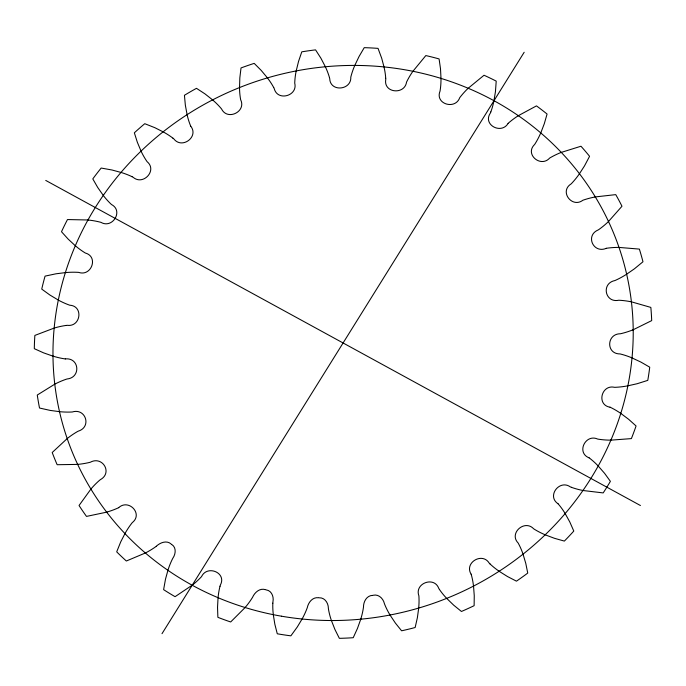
<?xml version="1.0" encoding="UTF-8"?>
<svg xmlns="http://www.w3.org/2000/svg" width="686" height="686" viewBox="0 0 686 686"><rect width="100%" height="100%" fill="white"/><g stroke="black" fill="none" stroke-linecap="round" stroke-linejoin="round"><path stroke-width="1.03" d="M418.734 607.796L417.38 617.717L415.15 627.519A310.835 293.368 -20 0 1 401.602 630.803L395.368 623.051L389.862 614.793M218.062 597.437L217.531 607.393L217.882 617.331A310.835 293.368 -20 0 0 230.668 621.97L245.322 607.333M360.862 618.935L357.449 628.462L353.221 637.714A310.835 293.368 -20 0 1 339.364 638.34L334.931 629.491L331.321 620.281A79.945 75.451 -20 0 1 328.517 609.425A31.616 29.841 -20 0 1 328.371 608.199C328.345 603.088 324.812 597.455 319.161 597.789M540.679 133.187L544.298 123.72L547.076 114.03A310.835 293.368 -20 0 0 536.469 105.884L518.067 115.814M162.007 633.684L524.173 52.265M508.12 123.394C501.32 134.782 482.438 124.792 490.327 113.13A31.616 29.841 -20 0 0 490.799 111.955M156.288 546.27C160.138 542.6 166.724 539.976 171.226 544.092M118.704 507.631C128.685 498.482 143.417 513.934 132.269 522.638A31.616 29.841 -20 0 0 131.463 523.641A79.945 75.451 -20 0 0 125.092 533.356L120.753 541.82L116.697 551.853A310.835 293.368 -20 0 0 126.344 561.011L145.638 552.873A79.945 75.451 -20 0 0 156.314 546.305M632.946 329.88L651.7 320.602A310.835 293.368 -20 0 0 650.851 307.414L631.137 301.754M106.956 512.099L86.496 516.412A310.835 293.368 -20 0 1 79.044 505.505L91.075 488.852A79.945 75.451 -20 0 1 99.316 480.492A31.616 29.841 -20 0 1 100.336 479.677C112.933 472.825 102.463 455.555 90.303 462.253A79.945 75.451 -20 0 1 77.947 464.362M595.019 196.951L615.762 194.627A310.835 293.368 -20 0 1 621.988 206.237L608.302 221.707A79.945 75.451 -20 0 1 599.247 229.253A31.616 29.841 -20 0 1 598.149 229.964C585.004 235.504 593.381 253.846 606.244 248.341M372.524 595.362C366.538 595.62 363.409 601.811 363.477 607.179A79.945 75.451 -20 0 1 360.827 618.926M373.124 595.277C378.612 593.879 383.277 598.595 384.409 603.62A31.616 29.841 -20 0 0 384.846 604.778A79.945 75.451 -20 0 0 389.897 614.776M77.947 464.396L57.152 464.714A310.835 293.368 -20 0 1 52.205 452.511L67.4 438.397A79.945 75.451 -20 0 1 77.175 431.726A31.616 29.841 -20 0 1 78.341 431.125C91.873 426.949 85.707 407.758 72.262 411.994A79.945 75.451 -20 0 1 59.802 411.694L50.232 410.417L39.514 408.024A310.835 293.368 -20 0 1 37.267 395.033L55.017 384.023A79.945 75.451 -20 0 1 65.925 379.332A31.616 29.841 -20 0 1 67.177 378.964C81.051 377.54 79.465 357.423 65.299 358.907M610.6 440.172L631.386 438.603A310.835 293.368 -20 0 0 636.068 425.963L628.616 419.275L620.573 413.238M318.553 597.763C312.602 596.88 308.348 602.402 307.285 607.676A79.945 75.451 -20 0 1 302.226 618.763L297.312 626.953L290.873 635.836A310.835 293.368 -20 0 1 277.273 633.787L274.837 624.2L273.26 614.416M88.245 219.992L67.477 219.554A310.835 293.368 -20 0 0 61.5 231.722L68.18 239.122L75.511 245.931M582.654 490.464L603.191 492.917A310.835 293.368 -20 0 0 610.403 481.349L604.563 473.306L598.02 465.803A79.945 75.451 -20 0 0 589.077 457.785M265.593 589.72C259.883 587.713 254.686 592.404 252.551 597.335A79.945 75.451 -20 0 1 245.296 607.307M266.177 589.874C271.802 590.655 273.988 596.957 272.934 601.914A31.616 29.841 -20 0 0 272.856 603.157M53.242 356.24L43.587 352.853L34.3 348.677A310.835 293.368 -20 0 1 34.857 335.42L54.434 327.977A79.945 75.451 -20 0 1 66.019 325.447M544.898 534.72L554.468 538.304L564.355 541.091A310.835 293.368 -20 0 0 573.796 531.067L569.809 522.003L565.032 513.334A79.945 75.451 -20 0 0 558.027 503.704M610.034 407.21C596.211 404.894 601.425 384.22 614.545 387.316A31.616 29.841 -20 0 0 615.848 387.281A79.945 75.451 -20 0 0 627.587 385.875L637.123 383.731L647.781 380.37A310.835 293.368 -20 0 0 649.736 367.182L640.973 362.122L631.763 357.8A79.945 75.451 -20 0 0 620.11 353.933C605.807 354.079 606.544 333.782 620.358 333.765A31.616 29.841 -20 0 0 621.636 333.482A79.945 75.451 -20 0 0 632.929 329.846M45.748 180.427L640.432 505.522M498.885 571.121L507.434 576.506L516.447 581.162A310.835 293.368 -20 0 0 527.74 573.084L525.776 563.378L522.955 553.894A79.945 75.451 -20 0 0 518.17 543.038C508.618 533.314 524.593 519.148 533.631 528.769A31.616 29.841 -20 0 0 534.686 529.455A79.945 75.451 -20 0 0 544.916 534.686M589.051 457.819C576.094 452.691 585.484 433.561 597.617 439.049A31.616 29.841 -20 0 0 598.887 439.272A79.945 75.451 -20 0 0 610.6 440.146M171.697 544.444C176.576 547.445 175.727 554.142 172.838 558.241A31.616 29.841 -20 0 0 172.246 559.373A79.945 75.451 -20 0 0 168.01 570.04L165.506 579.113L163.611 589.643A310.835 293.368 -20 0 0 175.067 596.683L192.397 585.055A79.945 75.451 -20 0 0 201.555 576.617C207.121 564.621 226.989 572.664 220.377 585.038A31.616 29.841 -20 0 0 220.035 586.247M212.823 100.053L204.925 93.845L196.479 88.323A310.835 293.368 -20 0 0 184.431 95.294L185.349 105.181L187.149 114.922A79.945 75.451 -20 0 0 190.734 126.233M557.992 503.73C546.528 496.064 559.502 479.188 570.272 486.854A31.616 29.841 -20 0 0 571.464 487.317M267.617 78.101L261.246 70.452L254.197 63.378A310.835 293.368 -20 0 0 241.018 67.94L239.834 77.87L239.525 87.834A79.945 75.451 -20 0 0 240.632 99.684C246.583 111.638 227.418 120.968 221.595 109.031A31.616 29.841 -20 0 0 220.806 108.062A79.945 75.451 -20 0 0 212.797 100.079M325.498 66.996L320.911 58.216L315.56 49.872A310.835 293.368 -20 0 0 301.789 51.836L298.539 61.414L296.138 71.181A79.945 75.451 -20 0 0 294.723 83.1C298.067 95.886 277.547 101.674 274.246 88.648A31.616 29.841 -20 0 0 273.688 87.542M190.777 126.215C199.094 136.857 181.979 149.437 173.91 138.984A31.616 29.841 -20 0 0 172.932 138.195M471.111 574.191C464.002 562.803 482.172 551.827 489.178 563.069A31.616 29.841 -20 0 0 490.061 563.952M473.512 585.818L474.258 595.722L474.129 605.678A310.835 293.368 -20 0 1 461.446 611.475L453.66 605.146L446.492 598.183A79.945 75.451 -20 0 1 439.4 589.428M441.021 78.667L440.498 68.746L439.091 58.927A310.835 293.368 -20 0 0 425.835 55.566L412.749 71.498A79.945 75.451 -20 0 0 406.549 82.088C404.68 95.062 383.38 93.133 385.746 79.542A31.616 29.841 -20 0 0 385.695 78.298M172.958 138.169A79.945 75.451 -20 0 0 163.345 131.978L154.882 127.707L144.763 123.694A310.835 293.368 -20 0 0 134.345 132.801L137.329 142.225L141.153 151.349A79.945 75.451 -20 0 0 147.078 161.647C157.677 170.36 143.091 185.966 133.153 177.288A31.616 29.841 -20 0 0 132.021 176.714M132.038 176.679A79.945 75.451 -20 0 0 121.251 172.512L111.998 169.999L101.168 168.044A310.835 293.368 -20 0 0 92.799 178.9L97.729 187.492L103.423 195.621A79.945 75.451 -20 0 0 111.441 204.497C123.789 210.851 112.478 229.013 100.996 222.375A31.616 29.841 -20 0 0 99.753 222.032A79.945 75.451 -20 0 0 88.237 220.026M75.537 245.905A79.945 75.451 -20 0 0 85.287 253.005C98.818 256.658 91.409 276.75 78.744 272.402A31.616 29.841 -20 0 0 77.449 272.308A79.945 75.451 -20 0 0 65.659 272.582L55.986 273.8L45.062 276.124A310.835 293.368 -20 0 0 41.735 289.098L49.881 295.006L58.55 300.211A79.945 75.451 -20 0 0 69.698 305.201C83.726 305.965 80.759 327.171 67.314 325.318A31.616 29.841 -20 0 0 66.019 325.473M65.29 358.95A79.945 75.451 -20 0 1 53.251 356.205M118.721 507.674A79.945 75.451 -20 0 1 106.947 512.065M218.097 597.437A79.945 75.451 -20 0 1 220 586.238M273.294 614.407A79.945 75.451 -20 0 1 272.822 603.157M418.7 607.796A79.945 75.451 -20 0 0 418.889 595.851C414.233 583.417 434.152 575.828 438.748 588.365A31.616 29.841 -20 0 0 439.426 589.411M471.153 574.173A79.945 75.451 -20 0 1 473.477 585.818M498.911 571.095A79.945 75.451 -20 0 1 490.044 563.978M582.663 490.43A79.945 75.451 -20 0 1 571.447 487.343M610.06 407.175A79.945 75.451 -20 0 1 620.556 413.264M631.129 301.789A79.945 75.451 -20 0 0 618.823 300.236C604.941 303.238 601.039 283.352 614.819 280.583A31.616 29.841 -20 0 0 616.019 280.068A79.945 75.451 -20 0 0 626.404 274.357L634.413 268.818L642.979 261.76A310.835 293.368 -20 0 0 639.369 249.095L618.721 247.397A79.945 75.451 -20 0 0 606.244 248.298M595.028 196.985A79.945 75.451 -20 0 0 582.894 200.235C572.03 208.518 559.073 191.454 571.044 183.968A31.616 29.841 -20 0 0 571.961 183.051A79.945 75.451 -20 0 0 579.293 173.97L584.489 165.935L589.574 156.314A310.835 293.368 -20 0 0 580.982 146.229L561.002 152.481A79.945 75.451 -20 0 0 549.726 158.012C540.8 168.096 524.404 154.281 534.608 144.489A31.616 29.841 -20 0 0 535.312 143.417A79.945 75.451 -20 0 0 540.645 133.17M508.094 123.36A79.945 75.451 -20 0 1 518.084 115.84M490.824 111.964A79.945 75.451 -20 0 0 493.903 100.971L495.438 91.744L496.218 81.12A310.835 293.368 -20 0 0 484.033 75.246L467.963 88.451A79.945 75.451 -20 0 0 459.714 97.704C455.35 110.12 434.778 104.118 440.018 91.178A31.616 29.841 -20 0 0 440.232 89.943A79.945 75.451 -20 0 0 440.987 78.667M385.729 78.298A79.945 75.451 -20 0 0 384.066 67.194L381.699 58.267L378.037 48.372A310.835 293.368 -20 0 0 364.24 47.66L359.07 56.484L354.679 65.667A79.945 75.451 -20 0 0 350.795 77.149C351.506 90.26 330.258 92.284 329.726 78.684A31.616 29.841 -20 0 0 329.417 77.484M325.464 67.005A79.945 75.451 -20 0 1 329.443 77.475M267.583 78.118A79.945 75.451 -20 0 1 273.723 87.534M281.526 616.208A291.996 275.583 -20 0 0 619.407 248.589A291.996 275.583 -20 0 0 128.342 164.117A291.996 275.583 -20 0 0 281.526 616.208"/></g></svg>
